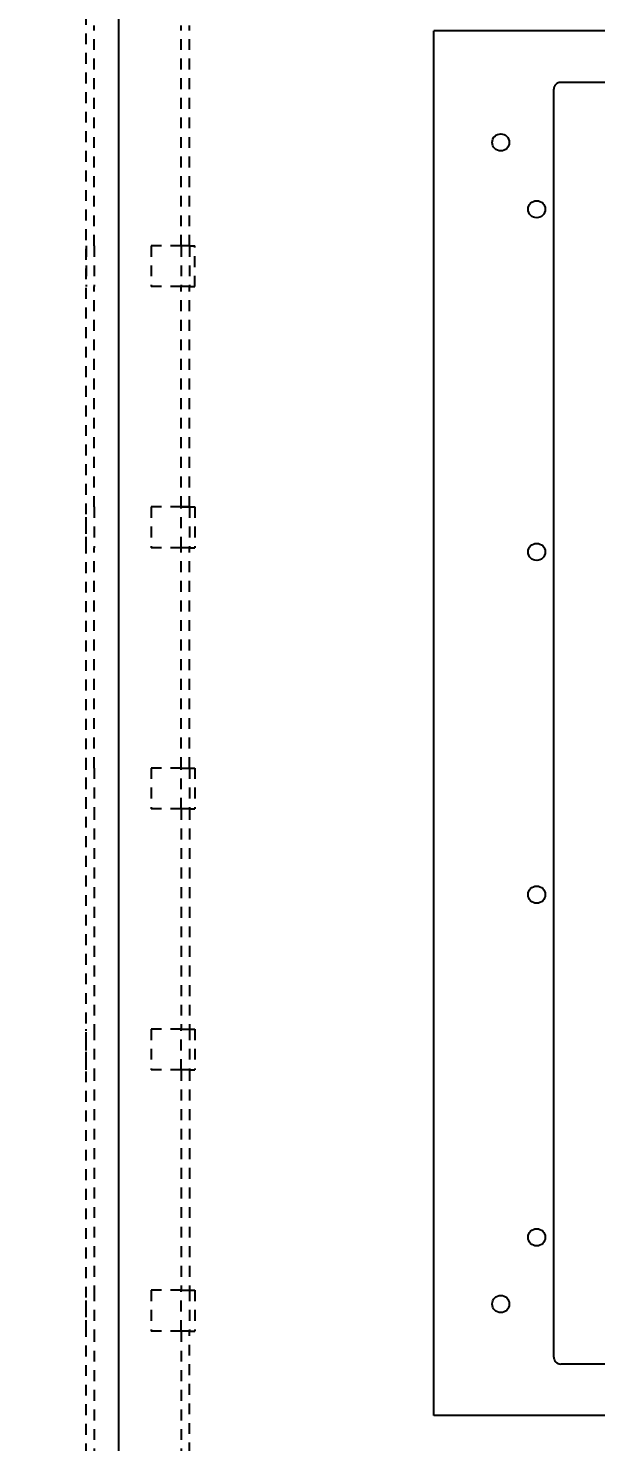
# Model space of a CAD drawing. Header units: inches. Extents: x 6 to 369, y -225 to 2.
# Drawn here: x 26.97 to 33.5, y -37.5 to -21.26 of the extents above; entities that cross this region are included whole.
import ezdxf

# ---------------------------------------------------------------- set-up
doc = ezdxf.new("R2010")
doc.units = ezdxf.units.IN
doc.header["$MEASUREMENT"] = 0
doc.linetypes.add('DOT2', pattern=[0.125, 0, -0.125])
doc.linetypes.add('HIDDEN2', pattern=[0.1875, 0.125, -0.0625])
for name, color, linetype in [('Cabinet', 253, 'HIDDEN2'), ('CB_E3_W_HR_3P', 10, 'Continuous'), ('CB_E3_W_HR_3P_DOOR_CUTOUT_FLUSH&EXTENDED_NO-FLANGE', 255, 'Continuous'), ('CB_E3_W_HR_3P_DOOR_CUTOUT_FLUSH_FLANGED', 2, 'Continuous'), ('D', 3, 'Continuous'), ('DIM', 7, 'Continuous')]:
    doc.layers.add(name, color=color, linetype=linetype)
doc.styles.add('S1', font='TXT')
doc.dimstyles.new('IMPERIAL', dxfattribs={"dimtxt": 2, "dimasz": 2, "dimexe": 0.18, "dimexo": 0.063, "dimgap": 0.09, "dimtad": 0, "dimtih": 1, "dimtoh": 1, "dimdec": 4, "dimzin": 0, "dimdsep": 46, "dimlunit": 5, "dimtxsty": 'S1', "dimcen": 0.09, "dimadec": 0, "dimazin": 0, "dimtfac": 1, "dimtdec": 4, "dimtofl": 0, "dimtmove": 2, "dimatfit": 3, "dimfxl": 0, "dimtolj": 1, "dimtzin": 0, "dimarcsym": 0})

# ---------------------------------------------------------------- blocks, each defined once
blk = doc.blocks.new('*D25')
at = {"layer": 'Defpoints', "color": 0}
for p in [(27.638, -11.998), (19.631, -101.998), (27.638, -101.998)]:
    blk.add_point(p, dxfattribs=at)
at = {"layer": 'DIM', "color": 0, "lineweight": -2}
for p, q in [((27.575, -11.998), (19.451, -11.998)), ((19.631, -13.998), (19.631, -55.908)), ((19.631, -99.998), (19.631, -58.088)), ((27.575, -101.998), (19.451, -101.998))]:
    blk.add_line(p, q, dxfattribs=at)
at = {"layer": 'DIM', "color": 0}
for points in [[(19.298, -13.998), (19.965, -13.998), (19.631, -11.998)], [(19.298, -99.998), (19.965, -99.998), (19.631, -101.998)]]:
    blk.add_solid(points, dxfattribs=at)
at = {"layer": 'DIM', "color": 0, "insert": (19.631, -56.998), "char_height": 2, "attachment_point": 5, "style": 'S1'}
blk.add_mtext('\\A1;90"', dxfattribs=at)
blk = doc.blocks.new('A$C065B1C50')
at = {"layer": 'CB_E3_W_HR_3P'}
for centre in [(3.465, 15.512), (7.402, 15.512), (11.339, 15.512), (0.768, 14.626), (1.181, 13.858), (13.622, 13.858), (1.181, 9.921), (13.622, 9.921), (1.181, 5.984), (13.622, 5.984), (1.181, 2.047), (13.622, 2.047), (0.768, 1.28), (4.449, 0.394), (10.354, 0.394)]:
    blk.add_circle(centre, 0.0984, dxfattribs=at)
at = {"layer": 'CB_E3_W_HR_3P_DOOR_CUTOUT_FLUSH&EXTENDED_NO-FLANGE'}
for p, q in [((13.346, 15.315), (1.457, 15.315)), ((1.378, 0.669), (1.378, 15.236)), ((13.425, 0.669), (13.425, 15.236)), ((13.346, 0.591), (1.457, 0.591))]:
    blk.add_line(p, q, dxfattribs=at)
for centre, start, end in [((1.457, 15.236), 89.9998, 180.0002), ((13.346, 15.236), 0, 90), ((1.457, 0.669), 179.9998, 270.0002), ((13.346, 0.669), 269.9998, 0.0002)]:
    blk.add_arc(centre, 0.0787, start, end, dxfattribs=at)
at = {"layer": 'CB_E3_W_HR_3P_DOOR_CUTOUT_FLUSH_FLANGED'}
for p, q in [((0, 0), (0, 15.906)), ((14.016, 15.906), (0, 15.906)), ((14.016, 0), (14.016, 15.906)), ((14.016, 0), (0, 0))]:
    blk.add_line(p, q, dxfattribs=at)

msp = doc.modelspace()

# ---------------------------------------------------------------- linework, layer by layer
at = {"layer": 'Cabinet', "color": 7, "linetype": 'HIDDEN2'}
for p, q in [((27.63816, -101.99835), (27.63816, -11.99835)), ((27.73191, -23.76385), (27.73191, -21.23285)), ((28.73191, -23.76385), (28.73191, -21.23285)), ((28.82566, -23.76385), (28.82566, -21.23285)), ((27.63816, -23.76385), (27.63816, -24.23285)), ((27.73191, -23.76385), (27.73191, -24.23285)), ((28.73191, -23.76385), (28.38816, -23.76385)), ((28.38816, -23.76385), (28.38816, -24.23285)), ((28.73191, -23.76385), (28.73191, -24.23285)), ((28.82566, -23.76385), (28.73191, -23.76385)), ((28.82566, -23.76385), (28.82566, -24.23285)), ((28.82566, -23.76385), (28.88816, -23.76385)), ((28.88816, -24.23285), (28.88816, -23.76385)), ((27.73191, -26.76385), (27.73191, -24.23285)), ((28.73191, -24.23285), (28.38816, -24.23285)), ((28.73191, -26.76385), (28.73191, -24.23285)), ((28.82566, -24.23285), (28.73191, -24.23285)), ((28.82566, -26.76385), (28.82566, -24.23285)), ((28.82566, -24.23285), (28.88816, -24.23285)), ((27.63816, -27.23285), (27.63816, -26.76385)), ((27.73191, -26.76385), (27.73191, -27.23285)), ((28.73191, -26.76385), (28.38816, -26.76385)), ((28.38816, -26.76385), (28.38816, -27.23285)), ((28.73191, -27.23285), (28.73191, -26.76385)), ((28.73191, -26.76385), (28.82566, -26.76385)), ((28.82566, -26.76385), (28.73191, -26.76385)), ((28.82566, -26.76385), (28.82566, -27.23285)), ((28.82566, -26.76385), (28.88816, -26.76385)), ((28.88816, -26.76385), (28.88816, -27.23285)), ((27.73191, -29.76385), (27.73191, -27.23285)), ((28.73191, -27.23285), (28.38816, -27.23285)), ((28.73191, -29.76385), (28.73191, -27.23285)), ((28.82566, -27.23285), (28.73191, -27.23285)), ((28.82566, -27.23285), (28.73191, -27.23285)), ((28.82566, -29.76385), (28.82566, -27.23285)), ((28.82566, -27.23285), (28.88816, -27.23285)), ((27.63816, -30.23285), (27.63816, -29.76385)), ((27.73191, -29.76385), (27.73191, -30.23285)), ((28.73191, -29.76385), (28.38816, -29.76385)), ((28.38816, -29.76385), (28.38816, -30.23285)), ((28.73191, -30.23285), (28.73191, -29.76385)), ((28.73191, -29.76385), (28.82566, -29.76385)), ((28.82566, -29.76385), (28.82566, -30.23285)), ((28.82566, -29.76385), (28.88816, -29.76385)), ((28.88816, -29.76385), (28.88816, -30.23285)), ((27.73191, -30.23285), (27.73191, -32.76385)), ((28.73191, -30.23285), (28.38816, -30.23285)), ((28.73191, -30.23285), (28.73191, -32.76385)), ((28.82566, -30.23285), (28.73191, -30.23285)), ((28.82566, -30.23285), (28.82566, -32.76385)), ((28.82566, -30.23285), (28.88816, -30.23285)), ((27.63816, -33.23285), (27.63816, -32.76385)), ((27.73191, -32.76385), (27.73191, -33.23285)), ((28.73191, -32.76385), (28.38816, -32.76385)), ((28.38816, -32.76385), (28.38816, -33.23285)), ((28.73191, -32.76385), (28.82566, -32.76385)), ((28.73191, -33.23285), (28.73191, -32.76385)), ((28.82566, -32.76385), (28.82566, -33.23285)), ((28.82566, -32.76385), (28.88816, -32.76385)), ((28.88816, -32.76385), (28.88816, -33.23285)), ((27.73191, -33.23285), (27.73191, -35.76385)), ((28.73191, -33.23285), (28.38816, -33.23285)), ((28.73191, -33.23285), (28.73191, -35.76385)), ((28.82566, -33.23285), (28.73191, -33.23285)), ((28.82566, -33.23285), (28.82566, -35.76385)), ((28.82566, -33.23285), (28.88816, -33.23285)), ((27.63816, -36.23285), (27.63816, -35.76385)), ((27.73191, -35.76385), (27.73191, -36.23285)), ((28.73191, -35.76385), (28.38816, -35.76385)), ((28.38816, -35.76385), (28.38816, -36.23285)), ((28.73191, -35.76385), (28.82566, -35.76385)), ((28.73191, -36.23285), (28.73191, -35.76385)), ((28.82566, -35.76385), (28.82566, -36.23285)), ((28.82566, -35.76385), (28.88816, -35.76385)), ((28.88816, -35.76385), (28.88816, -36.23285)), ((27.73191, -36.23285), (27.73191, -38.76385)), ((28.73191, -36.23285), (28.38816, -36.23285)), ((28.73191, -36.23285), (28.73191, -38.76385)), ((28.82566, -36.23285), (28.73191, -36.23285)), ((28.82566, -36.23285), (28.88816, -36.23285)), ((28.82566, -38.76385), (28.82566, -36.23285))]:
    msp.add_line(p, q, dxfattribs=at)
at = {"layer": 'D', "color": 7}
msp.add_line((28.01316, -101.37335), (28.01316, -13.24835), dxfattribs=at)

# ---------------------------------------------------------------- block references
at = {"layer": 'Cabinet', "color": 7, "linetype": 'DOT2'}
msp.add_blockref('A$C065B1C50', (31.63829, -37.20191), dxfattribs=at)

# ---------------------------------------------------------------- dimensions: what is measured, and where the dimension line sits
at = {"layer": 'DIM', "color": 7}
dim = msp.add_linear_dim(base=(19.63127, -101.99835), p1=(27.63816, -11.99835), p2=(27.63816, -101.99835), angle=90, dimstyle='IMPERIAL', override={"dimpost": '"'}, dxfattribs=at)
dim.commit()
dim.dimension.update_dxf_attribs({"geometry": '*D25', "text_midpoint": (19.63127, -56.99835)})

doc.saveas('drawing.dxf')
